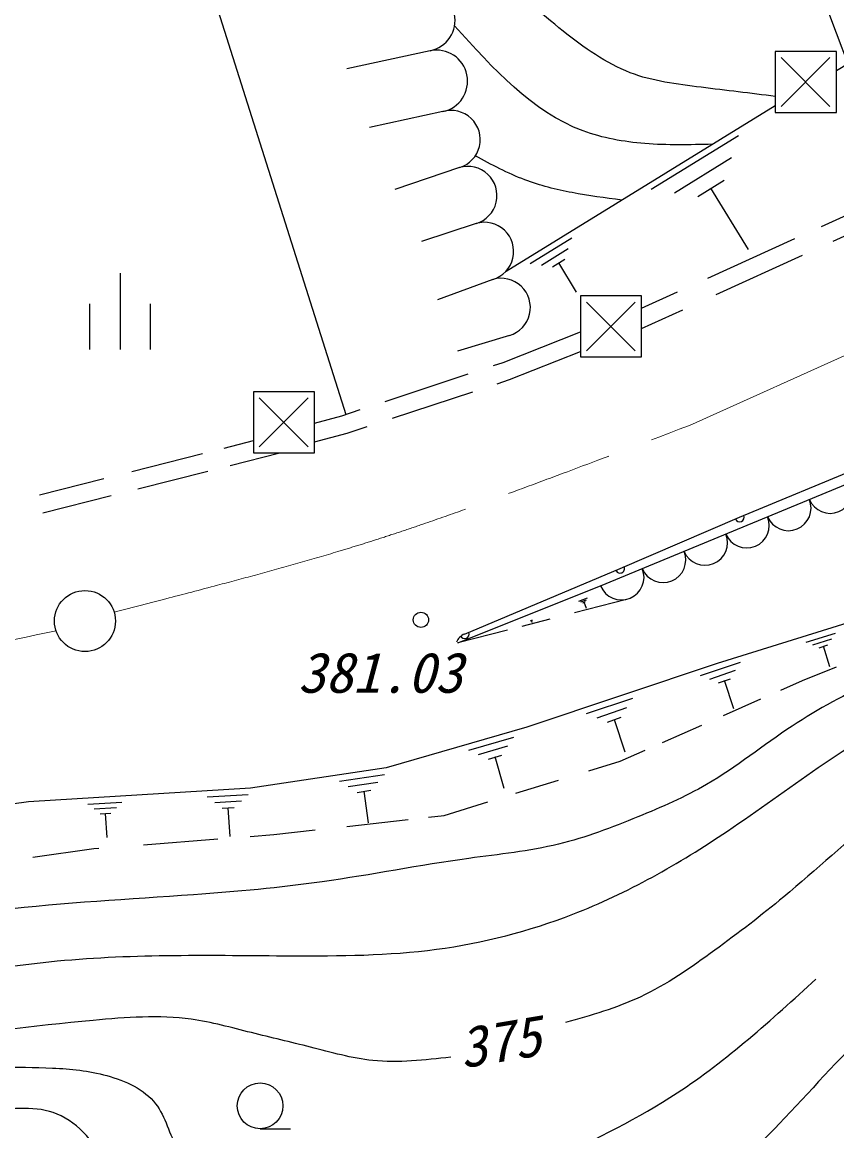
# Model space of a CAD drawing. Units: millimetres, scale not verified. Extents: x 40000 to 680000, y 20000 to 380000.
# Drawn here: x 271006 to 297690, y 259715 to 296048 of the extents above; entities that cross this region are included whole.
import ezdxf
from ezdxf.enums import TextEntityAlignment as Align

# ---------------------------------------------------------------- set-up
doc = ezdxf.new("R2010")
doc.units = ezdxf.units.MM
doc.header["$LTSCALE"] = 1000
doc.linetypes.add('CHAIN', pattern=[18.5, 12, -1.5, 3.5, -1.5])
for name, color, linetype, lineweight in [('M-BGD', 7, 'Continuous', 25), ('M-BMK', 2, 'CHAIN', 13), ('M-BMK-SRVR', 3, 'Continuous', 25), ('M-STR-STRC', 7, 'Continuous', 25)]:
    doc.layers.add(name, color=color, linetype=linetype, lineweight=lineweight)
doc.styles.add('ＭＳ ゴシック', font='')
doc.styles.get('ＭＳ ゴシック').set_extended_font_data('MS Gothic')

msp = doc.modelspace()

# ---------------------------------------------------------------- linework, layer by layer
at = {"layer": 'M-BGD'}
for p, q in [((297675, 294465), (306909, 300032)), ((284371, 295112), (281644, 294515)), ((295675, 295088), (295675, 293088)), ((297675, 295088), (295675, 295088)), ((297675, 293088), (297675, 295088)), ((295865, 294888), (297465, 293288)), ((297465, 294888), (295865, 293288)), ((286857, 287890), (295675, 293313)), ((284780, 293116), (282380, 292595)), ((295675, 293088), (297675, 293088)), ((291605, 290578), (294465, 292338)), ((292375, 290458), (294235, 291608)), ((285327, 291282), (283210, 290567)), ((293135, 290338), (293995, 290868)), ((294795, 288598), (293565, 290608)), ((297190, 289355), (299328, 290329)), ((297570, 288869), (299580, 289785)), ((285874, 289449), (284081, 288865)), ((287645, 288138), (289005, 288978)), ((293461, 287656), (296309, 288954)), ((288015, 288088), (288895, 288628)), ((288375, 288028), (288785, 288278)), ((289165, 287198), (288585, 288158)), ((293737, 287122), (296562, 288410)), ((274212, 287819), (274212, 285319)), ((286422, 287616), (284612, 286946)), ((289297, 287076), (289297, 285076)), ((291297, 287076), (289297, 287076)), ((291297, 286670), (292476, 287208)), ((291297, 285076), (291297, 287076)), ((273212, 286819), (273212, 285319)), ((275212, 285319), (275212, 286819)), ((289487, 286876), (291087, 285276)), ((291087, 286876), (289487, 285276)), ((291297, 286011), (292647, 286626)), ((286969, 285783), (285266, 285271)), ((286758, 284897), (289297, 285903)), ((286963, 284333), (289297, 285258)), ((286444, 284793), (286758, 284897)), ((289297, 285076), (291297, 285076)), ((294504, 279825), (307081, 285062)), ((282894, 283620), (285613, 284518)), ((286561, 284199), (286963, 284333)), ((278582, 283936), (278582, 281936)), ((280582, 283936), (278582, 283936)), ((280582, 281936), (280582, 283936)), ((283136, 283068), (285763, 283936)), ((278772, 283736), (280372, 282136)), ((280372, 283736), (278772, 282136)), ((280582, 282911), (281474, 283150)), ((281474, 283150), (282082, 283351)), ((281646, 282575), (282308, 282794)), ((277618, 282092), (278582, 282337)), ((280582, 282290), (281646, 282575)), ((274603, 281326), (276907, 281911)), ((277817, 281523), (279440, 281936)), ((278582, 281936), (280582, 281936)), ((274790, 280754), (277086, 281338)), ((271576, 280557), (273682, 281092)), ((289950, 277571), (298158, 280974)), ((271684, 279966), (273922, 280534)), ((290590, 278145), (294504, 279825)), ((285497, 275997), (290590, 278145)), ((285279, 275703), (289950, 277571)), ((290800, 277133), (289101, 276693)), ((289235, 277068), (289525, 277178)), ((289305, 277048), (289495, 277118)), ((289375, 277018), (289455, 277058)), ((289495, 276838), (289415, 277038)), ((300445, 277104), (293767, 275027)), ((288287, 276482), (287371, 276244)), ((287655, 276428), (287725, 276458)), ((287675, 276428), (287715, 276448)), ((287685, 276418), (287705, 276428)), ((287715, 276378), (287695, 276428)), ((286902, 276123), (285279, 275703)), ((296685, 275728), (297645, 276028)), ((296905, 275638), (297525, 275838)), ((297115, 275548), (297395, 275638)), ((297465, 274918), (297255, 275598)), ((293225, 274638), (294535, 275078)), ((293767, 275027), (287533, 272949)), ((293525, 274518), (294375, 274808)), ((296566, 274470), (297674, 274919)), ((293815, 274398), (294205, 274528)), ((294315, 273548), (294015, 274468)), ((295851, 274154), (296566, 274470)), ((289495, 273388), (291005, 273898)), ((289835, 273248), (290815, 273588)), ((293981, 273328), (295202, 273867)), ((290175, 273108), (290625, 273268)), ((287533, 272949), (282933, 271613)), ((290755, 272128), (290405, 273188)), ((291975, 272441), (293264, 273010)), ((285635, 272188), (287105, 272618)), ((285955, 272048), (286915, 272328)), ((290597, 271832), (291408, 272190)), ((286275, 271898), (286715, 272028)), ((286795, 270938), (286495, 271968)), ((289564, 271513), (290597, 271832)), ((282933, 271613), (278480, 270945)), ((281395, 271178), (282875, 271398)), ((281685, 270998), (282655, 271138)), ((287176, 270776), (288568, 271206)), ((278480, 270945), (271208, 270500)), ((277065, 270658), (278405, 270738)), ((281975, 270808), (282425, 270878)), ((282355, 269808), (282205, 270848)), ((271208, 270500), (258519, 268645)), ((273155, 270418), (274275, 270488)), ((277315, 270478), (278185, 270528)), ((284825, 270051), (286263, 270494)), ((273365, 270268), (274095, 270308)), ((273565, 270108), (273905, 270128)), ((273785, 269328), (273735, 270118)), ((277555, 270288), (277955, 270308)), ((277815, 269358), (277755, 270298)), ((284319, 269994), (284825, 270051)), ((281635, 269692), (283649, 269918)), ((274977, 269090), (277412, 269280)), ((278478, 269364), (279251, 269424)), ((279251, 269424), (280604, 269576)), ((271350, 268683), (273348, 268962)), ((273348, 268962), (273518, 268976)), ((278799, 259783), (279799, 259783))]:
    msp.add_line(p, q, dxfattribs=at)
for centre, radius in [((284068, 276461), 250), ((278799, 260533), 750)]:
    msp.add_circle(centre, radius, dxfattribs=at)
for centre, radius, start, end in [((284166, 296110), 1019, 281.5922, 101.5922), ((284576, 294114), 1019, 281.5922, 101.5922), ((285054, 292199), 956, 286.6166, 106.6167), ((285601, 290366), 956, 286.6166, 106.6167), ((286148, 288533), 956, 286.6166, 106.6167), ((286695, 286699), 956, 286.6166, 106.6167), ((297474, 280691), 740, 202.5206, 22.5206), ((296106, 280123), 740, 202.5206, 22.5206), ((294738, 279556), 740, 202.5206, 22.5206), ((294504, 279825), 150, 203.2292, 22.608), ((293370, 278989), 740, 202.5206, 22.5206), ((292002, 278422), 740, 202.5206, 22.5206), ((290634, 277855), 740, 202.5206, 22.5206), ((290590, 278145), 150, 202.8685, 23.2292), ((285691, 275536), 500, 112.8685, 157.8685), ((285497, 275997), 150, 202.8685, 22.8685)]:
    msp.add_arc(centre, radius, start, end, dxfattribs=at)
for points, knots in [([(295675, 293616), (294868, 293715), (294061, 293813), (293243, 293914), (292453, 294011), (291654, 294111), (290923, 294390), (290124, 294695), (289408, 295215), (288722, 295758), (287987, 296340), (287287, 296950), (286700, 297662), (286259, 298195), (285883, 298786), (285450, 299327), (284896, 300022), (284249, 300636), (283602, 301251)], [0, 0, 0, 0, 1, 1, 1, 2, 2, 2, 3, 3, 3, 4, 4, 4, 5, 5, 5, 6, 6, 6, 6]), ([(293615, 292046), (292878, 292028), (292141, 292010), (291399, 292070), (290708, 292125), (290013, 292249), (289377, 292486), (287701, 293110), (286435, 294521), (285169, 295931)], [0, 0, 0, 0, 1, 1, 1, 2, 2, 2, 3, 3, 3, 3]), ([(290643, 290219), (290101, 290290), (289559, 290361), (289020, 290463), (288494, 290563), (287971, 290692), (287473, 290880), (286911, 291092), (286380, 291379), (285848, 291666)], [0, 0, 0, 0, 1, 1, 1, 2, 2, 2, 3, 3, 3, 3]), ([(308991, 279031), (308588, 278634), (308186, 278236), (307718, 277958), (306928, 277490), (305952, 277363), (305038, 277108), (303902, 276790), (302861, 276275), (301805, 275789), (300843, 275347), (299868, 274930), (298912, 274470), (297990, 274027), (297086, 273545), (296232, 272981), (295286, 272357), (294401, 271634), (293425, 271067), (292708, 270651), (291943, 270320), (291170, 270004), (290320, 269656), (289461, 269326), (288575, 269110), (287616, 268877), (286624, 268778), (285640, 268643), (284029, 268421), (282438, 268102), (280833, 267877), (279437, 267681), (278030, 267554), (276622, 267451), (274506, 267297), (272387, 267194), (270284, 266941), (268764, 266758), (267252, 266497), (265732, 266303), (264375, 266129), (263011, 266010), (261648, 265878), (259445, 265664), (257245, 265418), (255040, 265229), (252578, 265018), (250111, 264877), (247643, 264755), (245540, 264652), (243436, 264562), (241332, 264510), (239750, 264471), (238167, 264452), (236582, 264405), (234690, 264348), (232796, 264250), (230910, 264293), (229349, 264329), (227793, 264461), (226217, 264451), (224694, 264441), (223152, 264299), (221681, 264569), (220576, 264773), (219512, 265209), (218447, 265646)], [0, 0, 0, 0, 1, 1, 1, 2, 2, 2, 3, 3, 3, 4, 4, 4, 5, 5, 5, 6, 6, 6, 7, 7, 7, 8, 8, 8, 9, 9, 9, 10, 10, 10, 11, 11, 11, 12, 12, 12, 13, 13, 13, 14, 14, 14, 15, 15, 15, 16, 16, 16, 17, 17, 17, 18, 18, 18, 19, 19, 19, 20, 20, 20, 21, 21, 21, 22, 22, 22, 22]), ([(247313, 262474), (249398, 262682), (251483, 262889), (253566, 263113), (256148, 263389), (258727, 263690), (261308, 263963), (263437, 264188), (265567, 264394), (267689, 264686), (269178, 264892), (270663, 265139), (272155, 265282), (274693, 265525), (277252, 265465), (279812, 265452), (281407, 265444), (283001, 265455), (284577, 265665), (286101, 265868), (287607, 266256), (289043, 266813), (290833, 267508), (292513, 268464), (294105, 269536), (295112, 270214), (296083, 270938), (297083, 271620), (298464, 272563), (299898, 273426), (301379, 274215), (302453, 274787), (303550, 275320), (304697, 275704), (305801, 276073), (306951, 276303), (308100, 276512), (309022, 276680), (309943, 276834), (310865, 276980), (311891, 277143), (312919, 277296), (313947, 277449)], [0, 0, 0, 0, 1, 1, 1, 2, 2, 2, 3, 3, 3, 4, 4, 4, 5, 5, 5, 6, 6, 6, 7, 7, 7, 8, 8, 8, 9, 9, 9, 10, 10, 10, 11, 11, 11, 12, 12, 12, 13, 13, 13, 14, 14, 14, 14]), ([(316940, 271830), (315999, 272141), (315058, 272452), (314120, 272783), (313070, 273153), (312025, 273549), (310946, 273804), (309983, 274032), (308993, 274148), (307991, 274169), (306841, 274193), (305677, 274092), (304599, 273731), (303760, 273450), (302975, 273012), (302227, 272527), (301116, 271806), (300088, 270980), (299090, 270119), (298039, 269213), (297019, 268267), (295952, 267383), (295219, 266776), (294463, 266198), (293690, 265632), (292911, 265062), (292114, 264504), (291246, 264100), (290469, 263738), (289635, 263499), (288802, 263261)], [0, 0, 0, 0, 1, 1, 1, 2, 2, 2, 3, 3, 3, 4, 4, 4, 5, 5, 5, 6, 6, 6, 7, 7, 7, 8, 8, 8, 9, 9, 9, 10, 10, 10, 10]), ([(315888, 269578), (314620, 269764), (313352, 269950), (312042, 270122), (310967, 270263), (309863, 270394), (308857, 270122), (308181, 269939), (307549, 269575), (306914, 269228), (305938, 268695), (304955, 268203), (304079, 267558), (303184, 266900), (302399, 266083), (301554, 265344), (300650, 264554), (299678, 263853), (298795, 263052), (297735, 262088), (296805, 260978), (295804, 259944), (295090, 259206), (294340, 258507), (293590, 257808)], [0, 0, 0, 0, 1, 1, 1, 2, 2, 2, 3, 3, 3, 4, 4, 4, 5, 5, 5, 6, 6, 6, 7, 7, 7, 8, 8, 8, 8]), ([(224030, 255343), (225677, 255861), (227324, 256380), (228997, 256801), (230462, 257171), (231947, 257465), (233436, 257725), (234654, 257937), (235875, 258125), (237094, 258328), (238585, 258577), (240074, 258847), (241568, 259074), (243102, 259308), (244643, 259496), (246185, 259678), (248219, 259918), (250255, 260147), (252293, 260353), (254043, 260529), (255794, 260689), (257549, 260814), (259419, 260947), (261294, 261041), (263160, 261205), (264911, 261359), (266655, 261576), (268416, 261702), (269612, 261788), (270816, 261832), (272002, 261773), (272595, 261743), (273183, 261688), (273778, 261525), (274390, 261356), (275009, 261074), (275376, 260601), (275705, 260178), (275832, 259603), (276086, 259110), (276369, 258561), (276810, 258113), (277294, 257725), (277772, 257341), (278292, 257016), (278856, 256801), (279538, 256542), (280284, 256444), (281022, 256446), (282212, 256449), (283381, 256711), (284503, 257086), (285863, 257541), (287153, 258163), (288444, 258790), (289816, 259456), (291190, 260128), (292457, 260956), (294091, 262025), (295547, 263355), (297003, 264685)], [0, 0, 0, 0, 1, 1, 1, 2, 2, 2, 3, 3, 3, 4, 4, 4, 5, 5, 5, 6, 6, 6, 7, 7, 7, 8, 8, 8, 9, 9, 9, 10, 10, 10, 11, 11, 11, 12, 12, 12, 13, 13, 13, 14, 14, 14, 15, 15, 15, 16, 16, 16, 17, 17, 17, 18, 18, 18, 19, 19, 19, 20, 20, 20, 20]), ([(285044, 262130), (284188, 262032), (283332, 261934), (282490, 262020), (281803, 262091), (281125, 262285), (280448, 262458), (279802, 262623), (279158, 262770), (278514, 262932), (277861, 263097), (277208, 263279), (276544, 263370), (275488, 263516), (274407, 263434), (273334, 263334), (271358, 263149), (269413, 262902), (267460, 262677), (264298, 262312), (261118, 262003), (257938, 261729), (255592, 261526), (253246, 261341), (250897, 261181), (248476, 261016), (246052, 260877), (243637, 260634), (241341, 260403), (239054, 260079), (236779, 259686), (235041, 259385), (233310, 259045), (231598, 258628), (229777, 258183), (227978, 257651), (226199, 257059), (225486, 256822), (224777, 256575), (224068, 256328)], [0, 0, 0, 0, 1, 1, 1, 2, 2, 2, 3, 3, 3, 4, 4, 4, 5, 5, 5, 6, 6, 6, 7, 7, 7, 8, 8, 8, 9, 9, 9, 10, 10, 10, 11, 11, 11, 12, 12, 12, 13, 13, 13, 13]), ([(278624, 252902), (278052, 253009), (277480, 253115), (276999, 253380), (276422, 253698), (275975, 254243), (275533, 254783), (275011, 255420), (274496, 256050), (274226, 256790), (274013, 257374), (273953, 258026), (273716, 258607), (273574, 258956), (273368, 259279), (273110, 259563), (272840, 259861), (272513, 260116), (272154, 260264), (271479, 260544), (270692, 260447), (269924, 260360), (268128, 260156), (266438, 260009), (264729, 259850), (261141, 259516), (257471, 259134), (253830, 258702), (249871, 258234), (245946, 257707), (242006, 257236), (239202, 256901), (236390, 256594), (233593, 256193), (231392, 255878), (229201, 255504), (227012, 255122), (226008, 254947), (225005, 254770), (224001, 254592)], [0, 0, 0, 0, 1, 1, 1, 2, 2, 2, 3, 3, 3, 4, 4, 4, 5, 5, 5, 6, 6, 6, 7, 7, 7, 8, 8, 8, 9, 9, 9, 10, 10, 10, 11, 11, 11, 12, 12, 12, 13, 13, 13, 13])]:
    msp.add_open_spline(points, degree=3, knots=knots, dxfattribs=at)
at = {"layer": 'M-BMK'}
msp.add_line((292864, 282832), (323974, 296865), dxfattribs=at)
for points, knots in [([(274019, 276710), (275148, 277003), (276277, 277295), (277404, 277595), (279058, 278034), (280709, 278489), (282339, 279005), (284085, 279557), (285809, 280181), (287526, 280818), (289310, 281479), (291087, 282156), (292864, 282832)], [0, 0, 0, 0, 1, 1, 1, 2, 2, 2, 3, 3, 3, 4, 4, 4, 4]), ([(220571, 273876), (222383, 273593), (224195, 273310), (226015, 273084), (228032, 272833), (230058, 272651), (232087, 272532), (234519, 272388), (236956, 272334), (239393, 272337), (242101, 272340), (244808, 272414), (247511, 272564), (249537, 272677), (251561, 272832), (253583, 273019), (255939, 273236), (258292, 273496), (260629, 273863), (262728, 274193), (264813, 274609), (266896, 275032), (268636, 275385), (270376, 275742), (272115, 276099)], [0, 0, 0, 0, 1, 1, 1, 2, 2, 2, 3, 3, 3, 4, 4, 4, 5, 5, 5, 6, 6, 6, 7, 7, 7, 8, 8, 8, 8])]:
    msp.add_open_spline(points, degree=3, knots=knots, dxfattribs=at)
at = {"layer": 'M-BMK-SRVR'}
msp.add_circle((273061, 276422), 1000, dxfattribs=at)
at = {"layer": 'M-STR-STRC'}
for p, q in [((291101, 313163), (299631, 290472)), ((273980, 307316), (281608, 283195))]:
    msp.add_line(p, q, dxfattribs=at)

# ---------------------------------------------------------------- texts
at = {"layer": 'M-BGD', "style": 'ＭＳ ゴシック', "oblique": 15}
msp.add_text('381.03', height=1320, dxfattribs=at).set_placement((280037, 274731), align=Align.MIDDLE_LEFT)
msp.add_text('375', height=1320, rotation=9.574, dxfattribs=at).set_placement((285319, 262410), align=Align.MIDDLE_LEFT)

doc.saveas('drawing.dxf')
